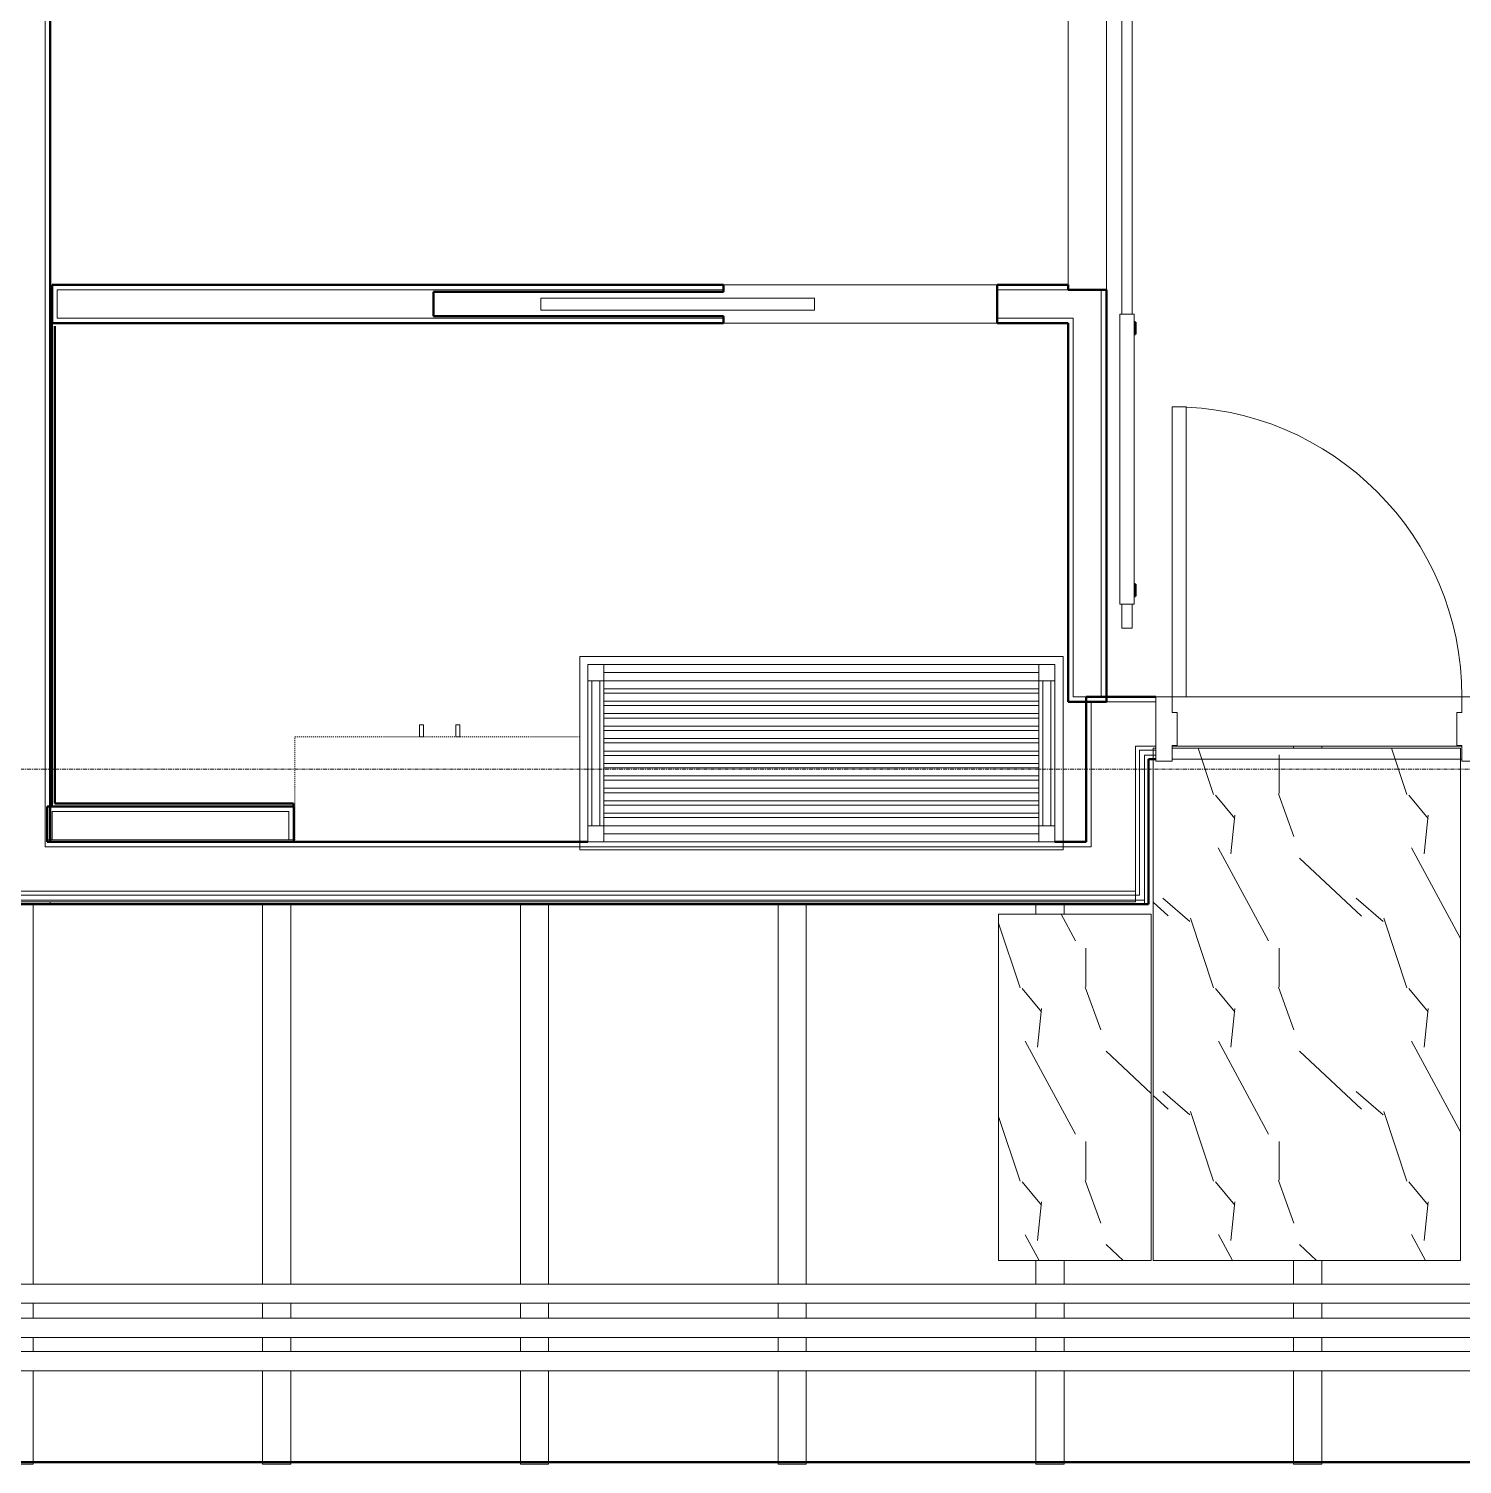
# Model space of a CAD drawing. Header units: inches. Extents: x -4235 to -464, y 9706 to 12338.
# Drawn here: x -3404.7 to -3226.7, y 10380.9 to 10559.1 of the extents above; entities that cross this region are included whole.
import ezdxf

# ---------------------------------------------------------------- set-up
doc = ezdxf.new("R2010")
doc.units = ezdxf.units.IN
doc.header["$MEASUREMENT"] = 0
doc.linetypes.add('Dash', pattern=[0.25, 0.125, -0.125])
doc.linetypes.add('Grid Line 1_2_', pattern=[0.875, 0.5, -0.125, 0.125, -0.125])
for name, color, linetype, lineweight in [('0-1', 7, 'Continuous', 5), ('0-2', 10, 'Continuous', 9), ('A-CLNG-1', 254, 'Continuous', 9), ('A-CLNG-2', 10, 'Continuous', 9), ('A-CLNG-PATT-1', 253, 'Continuous', 13), ('A-DOOR-1', 10, 'Continuous', 9), ('A-DOOR-2', 50, 'Continuous', 20), ('A-DOOR-3', 7, 'Continuous', 50), ('A-DOOR-FRAM-3', 50, 'Continuous', 20), ('A-FLOR-3', 192, 'Continuous', 9), ('A-WALL-1', 7, 'Continuous', 50), ('A-WALL-2', 250, 'Continuous', 13), ('A-WALL-3', 10, 'Continuous', 9), ('A-WALL-4', 254, 'Continuous', 9), ('I-WALL-1', 7, 'Continuous', 50), ('I-WALL-2', 10, 'Continuous', 9), ('I-WALL-3', 254, 'Continuous', 9), ('P-PIPE-1', 10, 'Continuous', 9), ('Q-CASE-1', 254, 'Continuous', 9), ('Q-CASE-2', 10, 'Continuous', 9), ('Q-CASE-3', 254, 'Dash', 9), ('Q-CASE-4', 10, 'Dash', 9), ('S-BEAM', 12, 'Continuous', 9), ('S-GRID-1', 1, 'Grid Line 1_2_', 9)]:
    doc.layers.add(name, color=color, linetype=linetype, lineweight=lineweight)

# ---------------------------------------------------------------- blocks, each defined once
blk = doc.blocks.new('BARN - FLUSH - 3-0 x 7-0 BARN DOOR-2961666-BACKGROUND - RCP - 1ST FLOOR')
at = {"layer": 'A-DOOR-1'}
for p, q in [((-57, -4.32), (-60, -4.32)), ((-60, -4.32), (-60, -4.95)), ((-60, -4.95), (-60, -5.57)), ((-57, -5.82), (-57, -4.07)), ((-57, -4.07), (-21, -4.07)), ((-21, -4.07), (-21, -5.82)), ((21, -4.32), (-21, -4.32)), ((21, -4.95), (21, -4.32)), ((21, -5.57), (21, -4.95)), ((-60, -5.57), (-57, -5.57)), ((-21, -5.82), (-57, -5.82)), ((-21, -5.57), (21, -5.57))]:
    blk.add_line(p, q, dxfattribs=at)
at = {"layer": 'A-DOOR-3'}
for p, q in [((-56, -6), (-56, -5.82)), ((-54.5, -6), (-56, -6)), ((-54.5, -5.82), (-54.5, -6)), ((-23.5, -6), (-23.5, -5.82)), ((-22, -6), (-23.5, -6)), ((-22, -5.82), (-22, -6))]:
    blk.add_line(p, q, dxfattribs=at)
blk = doc.blocks.new('POCKET - FLUSH - 2-10 x 6-8-2882530-BACKGROUND - RCP - 1ST FLOOR')
at = {"layer": 'A-DOOR-2'}
for p, q in [((-39.67, -0.75), (-39.67, 0.75)), ((-39.67, 0.75), (-5.67, 0.75)), ((-5.67, 0.75), (-5.67, -0.75)), ((-5.67, -0.75), (-39.67, -0.75))]:
    blk.add_line(p, q, dxfattribs=at)
blk = doc.blocks.new('Bath Vanity - Bath Vanity 60_-3150019-BACKGROUND - RCP - 1ST FLOOR')
at = {"layer": 'Q-CASE-1'}
for p, q in [((-29.26, 0), (-29.26, 1)), ((30.74, 1), (30.74, 0)), ((30.74, 0), (-29.26, 0))]:
    blk.add_line(p, q, dxfattribs=at)
at = {"layer": 'Q-CASE-2'}
for p, q in [((-29.26, 1), (-29.26, 24)), ((-29.26, 24), (30.74, 24)), ((30.74, 24), (30.74, 1)), ((-28.26, 21), (-28.26, 23)), ((-28.26, 23), (-26.26, 23)), ((-26.26, 23), (27.74, 23)), ((-26.26, 23), (-26.26, 21)), ((-26.26, 22), (27.74, 22)), ((27.74, 21), (27.74, 23)), ((27.74, 23), (29.74, 23)), ((29.74, 23), (29.74, 21)), ((-28.26, 21), (-28.26, 3)), ((-26.26, 21), (-28.26, 21)), ((-27.76, 21), (-27.76, 3)), ((-26.76, 21), (-26.76, 3)), ((27.74, 21), (-26.26, 21)), ((-26.26, 21), (-26.26, 3)), ((-26.26, 20), (27.74, 20)), ((27.74, 21), (27.74, 3)), ((29.74, 21), (27.74, 21)), ((28.24, 21), (28.24, 3)), ((29.24, 21), (29.24, 3)), ((29.74, 21), (29.74, 3)), ((27.74, 19.45), (-26.26, 19.45)), ((-26.26, 18.45), (27.74, 18.45)), ((27.74, 17.91), (-26.26, 17.91)), ((-26.26, 16.91), (27.74, 16.91)), ((27.74, 16.36), (-26.26, 16.36)), ((-26.26, 15.36), (27.74, 15.36)), ((27.74, 14.82), (-26.26, 14.82)), ((-26.26, 13.82), (27.74, 13.82)), ((27.74, 13.27), (-26.26, 13.27)), ((-26.26, 12.27), (27.74, 12.27)), ((27.74, 11.73), (-26.26, 11.73)), ((-26.26, 10.73), (27.74, 10.73)), ((27.74, 10.18), (-26.26, 10.18)), ((-26.26, 9.18), (27.74, 9.18)), ((27.74, 8.64), (-26.26, 8.64)), ((-26.26, 7.64), (27.74, 7.64)), ((27.74, 7.09), (-26.26, 7.09)), ((-26.26, 6.09), (27.74, 6.09)), ((27.74, 5.55), (-26.26, 5.55)), ((-26.26, 4.55), (27.74, 4.55)), ((27.74, 4), (-26.26, 4)), ((-28.26, 1), (-28.26, 3)), ((-28.26, 3), (-26.26, 3)), ((-26.26, 3), (27.74, 3)), ((-26.26, 3), (-26.26, 1)), ((-26.26, 2), (27.74, 2)), ((27.74, 1), (27.74, 3)), ((27.74, 3), (29.74, 3)), ((29.74, 3), (29.74, 1)), ((-26.26, 1), (-28.26, 1)), ((-26.26, 1), (27.74, 1)), ((29.74, 1), (27.74, 1))]:
    blk.add_line(p, q, dxfattribs=at)
blk = doc.blocks.new('300 Series Wall Hung Cabinet_326 - 36_-V87-BACKGROUND - RCP - 1ST FLOOR')
at = {"layer": 'Q-CASE-2'}
for p, q in [((-2.01, 14.69), (-2.5, 14.69)), ((-2.5, 14.69), (-2.5, 13.19)), ((-2.01, 13.19), (-2.01, 14.69)), ((2.49, 14.69), (2, 14.69)), ((2, 14.69), (2, 13.19)), ((2.49, 13.19), (2.49, 14.69)), ((-2.5, 13.19), (-2.01, 13.19)), ((2, 13.19), (2.49, 13.19))]:
    blk.add_line(p, q, dxfattribs=at)
at = {"layer": 'Q-CASE-3'}
blk.add_line((17.37, 0.19), (-18, 0.19), dxfattribs=at)
at = {"layer": 'Q-CASE-4'}
for p, q in [((-18, 0.19), (-18, 13.19)), ((-18, 13.19), (17.37, 13.19))]:
    blk.add_line(p, q, dxfattribs=at)
blk = doc.blocks.new('CTR - 1st Phase - Unit Layouts_rvt-1-BACKGROUND - RCP - 1ST FLOOR')
at = {"layer": 'A-WALL-1'}
for p, q in [((-3401.8, 10527.29), (-3318.47, 10527.29)), ((-3401.8, 10526.66), (-3401.8, 10527.29)), ((-3401.8, 10523.16), (-3401.8, 10526.66)), ((-3318.47, 10526.41), (-3354.47, 10526.41)), ((-3354.47, 10526.41), (-3354.47, 10523.41)), ((-3318.47, 10527.29), (-3318.47, 10526.41)), ((-3284.47, 10527.29), (-3275.67, 10527.29)), ((-3284.47, 10522.54), (-3284.47, 10527.29)), ((-3275.67, 10527.29), (-3275.67, 10526.66)), ((-3275.67, 10526.66), (-3270.92, 10526.66)), ((-3270.92, 10526.66), (-3270.92, 10475.54)), ((-3401.8, 10522.54), (-3401.8, 10523.16)), ((-3354.47, 10523.41), (-3318.47, 10523.41)), ((-3318.47, 10523.41), (-3318.47, 10522.54)), ((-3401.83, 10462.54), (-3401.83, 10522.54)), ((-3401.83, 10522.54), (-3401.46, 10522.54)), ((-3318.47, 10522.54), (-3401.8, 10522.54)), ((-3401.46, 10522.16), (-3401.46, 10462.91)), ((-3275.67, 10522.54), (-3284.47, 10522.54)), ((-3275.67, 10475.54), (-3275.67, 10522.54)), ((-3275.05, 10475.54), (-3275.67, 10475.54)), ((-3271.55, 10475.54), (-3275.05, 10475.54)), ((-3270.92, 10475.54), (-3271.55, 10475.54)), ((-3402.43, 10462.54), (-3371.8, 10462.54)), ((-3402.43, 10461.91), (-3402.43, 10462.54)), ((-3401.46, 10462.54), (-3401.83, 10462.54)), ((-3401.46, 10462.91), (-3371.83, 10462.91)), ((-3371.83, 10462.54), (-3401.46, 10462.54)), ((-3371.83, 10462.91), (-3371.83, 10462.54)), ((-3371.8, 10462.54), (-3371.8, 10461.91)), ((-3402.43, 10458.41), (-3402.43, 10461.91)), ((-3371.8, 10461.91), (-3371.8, 10458.41)), ((-3402.43, 10458.16), (-3402.43, 10458.41)), ((-3371.8, 10458.16), (-3402.43, 10458.16)), ((-3371.8, 10458.41), (-3371.8, 10458.16))]:
    blk.add_line(p, q, dxfattribs=at)
at = {"layer": 'A-WALL-2'}
for p, q in [((-3318.47, 10526.66), (-3401.18, 10526.66)), ((-3401.18, 10523.16), (-3401.18, 10526.66)), ((-3275.67, 10526.66), (-3284.47, 10526.66)), ((-3271.55, 10476.16), (-3271.55, 10526.66)), ((-3318.47, 10523.16), (-3401.18, 10523.16)), ((-3275.67, 10523.16), (-3284.47, 10523.16)), ((-3275.05, 10523.16), (-3275.67, 10523.16)), ((-3275.05, 10476.16), (-3275.05, 10523.16)), ((-3271.55, 10476.16), (-3275.05, 10476.16)), ((-3372.43, 10461.91), (-3401.8, 10461.91)), ((-3401.8, 10458.41), (-3401.8, 10461.91)), ((-3372.43, 10461.91), (-3372.43, 10458.41)), ((-3402.43, 10458.41), (-3401.8, 10458.41)), ((-3401.8, 10458.41), (-3402.43, 10458.41)), ((-3372.43, 10458.41), (-3401.8, 10458.41)), ((-3372.43, 10458.41), (-3371.8, 10458.41)), ((-3371.8, 10458.41), (-3372.43, 10458.41))]:
    blk.add_line(p, q, dxfattribs=at)
at = {"layer": 'A-WALL-3'}
for p, q in [((-3275.67, 10562.66), (-3275.67, 10527.29)), ((-3270.92, 10526.66), (-3270.92, 10562.66)), ((-3284.47, 10527.29), (-3318.47, 10527.29)), ((-3318.47, 10522.54), (-3284.47, 10522.54)), ((-3402.43, 10462.54), (-3402.06, 10462.54)), ((-3402.43, 10458.16), (-3402.43, 10462.54)), ((-3401.83, 10462.54), (-3371.83, 10462.54)), ((-3371.8, 10458.16), (-3402.43, 10458.16))]:
    blk.add_line(p, q, dxfattribs=at)
at = {"layer": 'A-WALL-4'}
for p, q in [((-3354.47, 10523.41), (-3354.47, 10526.41)), ((-3354.47, 10526.41), (-3318.47, 10526.41)), ((-3318.47, 10526.41), (-3318.47, 10527.29)), ((-3284.47, 10527.29), (-3284.47, 10522.54)), ((-3275.67, 10527.29), (-3275.67, 10526.66)), ((-3270.92, 10526.66), (-3275.67, 10526.66)), ((-3318.47, 10523.41), (-3354.47, 10523.41)), ((-3318.47, 10522.54), (-3318.47, 10523.41)), ((-3402.06, 10462.54), (-3401.83, 10462.54)), ((-3371.8, 10458.16), (-3371.8, 10462.54))]:
    blk.add_line(p, q, dxfattribs=at)
at = {"layer": '0-2', "rotation": 89.99999999999763}
blk.add_blockref('BARN - FLUSH - 3-0 x 7-0 BARN DOOR-2961666-BACKGROUND - RCP - 1ST FLOOR', (-3273.3, 10544.66), dxfattribs=at)
at = {"layer": '0-2'}
for name, p in [('POCKET - FLUSH - 2-10 x 6-8-2882530-BACKGROUND - RCP - 1ST FLOOR', (-3301.47, 10524.91)), ('Bath Vanity - Bath Vanity 60_-3150019-BACKGROUND - RCP - 1ST FLOOR', (-3307.04, 10457.16)), ('300 Series Wall Hung Cabinet_326 - 36_-V87-BACKGROUND - RCP - 1ST FLOOR', (-3353.68, 10457.98))]:
    blk.add_blockref(name, p, dxfattribs=at)
blk = doc.blocks.new('HOLLOW METAL - UNIT DOOR-2191980-BACKGROUND - RCP - 1ST FLOOR')
at = {"layer": 'A-DOOR-1'}
blk.add_arc((18, -4.125), 36, 180, 270, dxfattribs=at)
at = {"layer": 'A-DOOR-2'}
for p, q in [((16.25, -4.125), (18, -4.125)), ((16.25, -40.125), (16.25, -4.125)), ((18, -4.125), (18, -40.125)), ((18, -40.125), (16.25, -40.125))]:
    blk.add_line(p, q, dxfattribs=at)
at = {"layer": 'A-DOOR-FRAM-3'}
for p, q in [((-20, 3.875), (-18, 3.875)), ((-20, -4.125), (-20, 3.875)), ((-18, 3.875), (-18, 1.9375)), ((18, 3.875), (20, 3.875)), ((18, 1.9375), (18, 3.875)), ((20, 3.875), (20, -4.125)), ((-18, 1.9375), (-17.375, 1.9375)), ((-17.375, 1.9375), (-17.375, -2.1875)), ((17.375, 1.9375), (18, 1.9375)), ((17.375, -2.1875), (17.375, 1.9375)), ((-18, -2.1875), (-18, -4.125)), ((-17.375, -2.1875), (-18, -2.1875)), ((18, -2.1875), (17.375, -2.1875)), ((18, -4.125), (18, -2.1875)), ((-18, -4.125), (-20, -4.125)), ((20, -4.125), (18, -4.125))]:
    blk.add_line(p, q, dxfattribs=at)
blk = doc.blocks.new('CTR - 1st Phase - Common Walls_rvt-1-BACKGROUND - RCP - 1ST FLOOR')
at = {"layer": 'A-CLNG-PATT-1'}
h = blk.add_hatch(dxfattribs=at)
h.set_pattern_fill('FP_4', color=256, style=0, pattern_type=2)
h.set_pattern_definition([(108.435, (6.24, 0), (-23.9995167, 47.999875), [9.107, -66.787]), (139.399, (3.36, 8.64), (-144.0005735, 119.9994401), [4.425, -216.844]), (136.848, (24, 11.52), (-360.00235884, 335.99803914), [10.527, -515.834]), (109.983, (16.32, 18.72), (-71.99926767, 192.0004429), [5.618, -275.295]), (90, (14.4, 0), (-24, 24), [4.8, -19.2]), (118.443, (14.4, 4.8), (168.00080613, -311.999948405), [13.101, -641.971]), (84.289, (8.16, 16.32), (-24.00143285, -215.9997167), [4.824, -236.373]), (129.806, (8.64, 21.12), (96.0006462, -119.9991583), [3.749, -183.697])])
h.paths.add_polyline_path([(-3284.29, 10406.19), (-3265.34, 10406.19), (-3265.34, 10449.16), (-3284.29, 10449.16), (-3284.29, 10412.4)], flags=0)
h.paths.add_polyline_path([(-3220.01, 10406.19), (-3207.74, 10406.19), (-3207.74, 10469.8), (-3224.77, 10469.8), (-3224.77, 10468.16), (-3226.69, 10468.16), (-3226.69, 10406.19)], flags=0)
h.paths.add_polyline_path([(-3226.94, 10406.19), (-3226.94, 10469.8), (-3262.77, 10469.8), (-3262.77, 10468.16), (-3264.77, 10468.16), (-3264.77, 10469.8), (-3265.09, 10469.8), (-3265.09, 10406.19), (-3234.02, 10406.19)], flags=0)
at = {"layer": 'A-CLNG-1'}
for p, q in [((-3265.09, 10468.41), (-3265.09, 10469.8)), ((-3265.09, 10469.8), (-3264.77, 10469.8)), ((-3262.77, 10469.8), (-3226.94, 10469.8)), ((-3226.94, 10469.8), (-3226.94, 10468.41))]:
    blk.add_line(p, q, dxfattribs=at)
at = {"layer": 'A-CLNG-2'}
for p, q in [((-3265.09, 10406.19), (-3265.09, 10468.41)), ((-3226.94, 10468.41), (-3226.94, 10406.19)), ((-3284.29, 10406.19), (-3284.29, 10449.16)), ((-3284.29, 10449.16), (-3265.34, 10449.16)), ((-3265.34, 10449.16), (-3265.34, 10406.19)), ((-3265.34, 10406.19), (-3284.29, 10406.19)), ((-3226.94, 10406.19), (-3265.09, 10406.19))]:
    blk.add_line(p, q, dxfattribs=at)
at = {"layer": 'A-WALL-2'}
for p, q in [((-3402.67, 10813.49), (-3402.67, 10457.54)), ((-3272.8, 10457.54), (-3272.8, 10475.54)), ((-3267.3, 10475.54), (-3272.8, 10475.54)), ((-3265.67, 10475.54), (-3267.3, 10475.54)), ((-3264.77, 10475.54), (-3265.67, 10475.54)), ((-3267.3, 10452.04), (-3267.3, 10470.04)), ((-3266.8, 10470.04), (-3267.3, 10470.04)), ((-3265.67, 10470.04), (-3266.8, 10470.04)), ((-3266.8, 10451.54), (-3266.8, 10469.54)), ((-3266.17, 10469.54), (-3266.8, 10469.54)), ((-3265.67, 10469.54), (-3266.17, 10469.54)), ((-3264.77, 10470.04), (-3265.67, 10470.04)), ((-3264.77, 10469.54), (-3265.67, 10469.54)), ((-3266.17, 10450.91), (-3266.17, 10468.91)), ((-3265.67, 10468.91), (-3266.17, 10468.91)), ((-3264.77, 10468.91), (-3265.67, 10468.91)), ((-3402.67, 10457.54), (-3402.05, 10457.54)), ((-3273.42, 10457.54), (-3402.05, 10457.54)), ((-3273.42, 10457.54), (-3272.8, 10457.54)), ((-3408.17, 10452.04), (-3402.67, 10452.04)), ((-3408.17, 10451.54), (-3402.05, 10451.54)), ((-3402.67, 10452.04), (-3402.05, 10452.04)), ((-3273.42, 10452.04), (-3402.05, 10452.04)), ((-3273.42, 10451.54), (-3402.05, 10451.54)), ((-3273.42, 10452.04), (-3272.8, 10452.04)), ((-3273.42, 10451.54), (-3267.3, 10451.54)), ((-3272.8, 10452.04), (-3267.3, 10452.04)), ((-3267.3, 10451.54), (-3266.8, 10451.54)), ((-3408.67, 10450.91), (-3402.05, 10450.91)), ((-3273.42, 10450.91), (-3402.05, 10450.91)), ((-3273.42, 10450.91), (-3266.8, 10450.91)), ((-3266.8, 10450.91), (-3266.17, 10450.91)), ((-3266.17, 10450.41), (-3266.17, 10450.91)), ((-3266.17, 10450.41), (-3266.17, 10450.91))]:
    blk.add_line(p, q, dxfattribs=at)
at = {"layer": 'I-WALL-1'}
for p, q in [((-3402.05, 10813.49), (-3402.05, 10458.16)), ((-3273.42, 10458.16), (-3273.42, 10476.16)), ((-3273.42, 10476.16), (-3272.8, 10476.16)), ((-3272.8, 10476.16), (-3265.67, 10476.16)), ((-3265.67, 10476.16), (-3264.77, 10476.16)), ((-3265.67, 10468.41), (-3265.67, 10450.41)), ((-3264.77, 10468.41), (-3265.67, 10468.41)), ((-3402.05, 10458.16), (-3335.3, 10458.16)), ((-3277.3, 10458.16), (-3273.42, 10458.16)), ((-3402.05, 10450.41), (-3409.3, 10450.41)), ((-3273.42, 10450.41), (-3402.05, 10450.41)), ((-3266.17, 10450.41), (-3273.42, 10450.41)), ((-3265.67, 10450.41), (-3266.17, 10450.41)), ((-3410.55, 10381.16), (-3208.5, 10381.16))]:
    blk.add_line(p, q, dxfattribs=at)
at = {"layer": 'I-WALL-2'}
for p, q in [((-3226.77, 10476.16), (-3261.02, 10476.16)), ((-3262.77, 10468.41), (-3226.77, 10468.41)), ((-3402.05, 10450.69), (-3402.05, 10450.41)), ((-3402.05, 10450.69), (-3402.05, 10450.41)), ((-3273.42, 10450.41), (-3284.29, 10450.41)), ((-3273.42, 10450.41), (-3266.05, 10450.41))]:
    blk.add_line(p, q, dxfattribs=at)
at = {"layer": 'I-WALL-3'}
for p, q in [((-3265.67, 10468.41), (-3265.67, 10450.41)), ((-3265.09, 10468.41), (-3265.67, 10468.41)), ((-3226.77, 10468.41), (-3226.94, 10468.41)), ((-3409.8, 10450.41), (-3402.05, 10450.41)), ((-3284.29, 10450.41), (-3402.05, 10450.41)), ((-3266.05, 10450.41), (-3265.67, 10450.41)), ((-3410.55, 10381.16), (-3208.5, 10381.16))]:
    blk.add_line(p, q, dxfattribs=at)
at = {"layer": 'P-PIPE-1'}
for p, q in [((-3435.32, 10403.25), (-2798.23, 10403.25)), ((-2798.23, 10400.87), (-3435.32, 10400.87)), ((-3435.32, 10399.01), (-2798.23, 10399.01)), ((-2798.23, 10396.63), (-3435.32, 10396.63)), ((-3435.32, 10394.88), (-2798.23, 10394.88)), ((-2798.23, 10392.5), (-3435.32, 10392.5))]:
    blk.add_line(p, q, dxfattribs=at)
at = {"layer": '0-2', "rotation": 180}
blk.add_blockref('HOLLOW METAL - UNIT DOOR-2191980-BACKGROUND - RCP - 1ST FLOOR', (-3244.77, 10472.04), dxfattribs=at)
blk = doc.blocks.new('Dimension Lumber - LVL - 3_5X5_5-V206-BACKGROUND - RCP - 1ST FLOOR')
at = {"layer": 'S-BEAM'}
for p, q in [((-43.78, 1.75), (-43.53, 1.75)), ((20.07, 1.75), (23.02, 1.75)), ((25.39, 1.75), (27.26, 1.75)), ((29.63, 1.75), (31.39, 1.75)), ((33.76, 1.75), (45.1, 1.75)), ((45.1, 1.75), (45.37, 1.75)), ((45.37, -1.75), (45.37, 1.75)), ((-43.78, -1.75), (-43.53, -1.75)), ((20.07, -1.75), (23.02, -1.75)), ((25.39, -1.75), (27.26, -1.75)), ((29.63, -1.75), (31.39, -1.75)), ((33.76, -1.75), (45.1, -1.75)), ((45.1, -1.75), (45.37, -1.75))]:
    blk.add_line(p, q, dxfattribs=at)
blk = doc.blocks.new('Dimension Lumber - LVL - 3_5X5_5-V211-BACKGROUND - RCP - 1ST FLOOR')
at = {"layer": 'S-BEAM'}
for p, q in [((-34.76, 1.75), (-34.76, -1.75)), ((-34.76, 1.75), (-34.51, 1.75)), ((-34.51, 1.75), (-33.51, 1.75)), ((9.46, 1.75), (12.4, 1.75)), ((14.77, 1.75), (16.65, 1.75)), ((19.01, 1.75), (20.77, 1.75)), ((23.14, 1.75), (34.49, 1.75)), ((34.49, 1.75), (34.76, 1.75)), ((34.76, -1.75), (34.76, 1.75)), ((-34.76, -1.75), (-34.51, -1.75)), ((-34.51, -1.75), (-33.51, -1.75)), ((9.46, -1.75), (12.4, -1.75)), ((14.77, -1.75), (16.65, -1.75)), ((19.01, -1.75), (20.77, -1.75)), ((23.14, -1.75), (34.49, -1.75)), ((34.49, -1.75), (34.76, -1.75))]:
    blk.add_line(p, q, dxfattribs=at)
blk = doc.blocks.new('Dimension Lumber - LVL - 3_5X5_5-V212-BACKGROUND - RCP - 1ST FLOOR')
at = {"layer": 'S-BEAM'}
for p, q in [((-34.76, 1.75), (-34.76, -1.75)), ((-34.76, 1.75), (12.4, 1.75)), ((14.77, 1.75), (16.65, 1.75)), ((19.01, 1.75), (20.77, 1.75)), ((23.14, 1.75), (34.49, 1.75)), ((34.49, 1.75), (34.74, 1.75)), ((34.76, -1.75), (34.76, 1.75)), ((-34.76, -1.75), (12.4, -1.75)), ((14.77, -1.75), (16.65, -1.75)), ((19.02, -1.75), (20.77, -1.75)), ((23.14, -1.75), (34.49, -1.75)), ((34.49, -1.75), (34.73, -1.75))]:
    blk.add_line(p, q, dxfattribs=at)
blk = doc.blocks.new('Dimension Lumber - LVL - 3_5X5_5-V213-BACKGROUND - RCP - 1ST FLOOR')
at = {"layer": 'S-BEAM'}
for p, q in [((-34.76, 1.75), (-34.76, -1.75)), ((-34.76, 1.75), (12.4, 1.75)), ((14.77, 1.75), (16.65, 1.75)), ((19.02, 1.75), (20.77, 1.75)), ((23.14, 1.75), (34.49, 1.75)), ((34.49, 1.75), (34.76, 1.75)), ((34.76, -1.75), (34.76, 1.75)), ((-34.76, -1.75), (12.4, -1.75)), ((14.77, -1.75), (16.65, -1.75)), ((19.02, -1.75), (20.77, -1.75)), ((23.14, -1.75), (34.49, -1.75)), ((34.49, -1.75), (34.76, -1.75))]:
    blk.add_line(p, q, dxfattribs=at)
blk = doc.blocks.new('Dimension Lumber - LVL - 3_5X5_5-V214-BACKGROUND - RCP - 1ST FLOOR')
at = {"layer": 'S-BEAM'}
for p, q in [((-34.76, 1.75), (-34.76, -1.75)), ((-34.76, 1.75), (12.4, 1.75)), ((14.78, 1.75), (16.65, 1.75)), ((19.02, 1.75), (20.77, 1.75)), ((23.15, 1.75), (34.49, 1.75)), ((34.49, 1.75), (34.76, 1.75)), ((34.76, -1.75), (34.76, 1.75)), ((-34.76, -1.75), (12.4, -1.75)), ((14.78, -1.75), (16.65, -1.75)), ((19.02, -1.75), (20.77, -1.75)), ((23.15, -1.75), (34.49, -1.75)), ((34.49, -1.75), (34.76, -1.75))]:
    blk.add_line(p, q, dxfattribs=at)
blk = doc.blocks.new('Dimension Lumber - LVL - 3_5X5_5-V231-BACKGROUND - RCP - 1ST FLOOR')
at = {"layer": 'S-BEAM'}
for p, q in [((-34.76, 1.75), (-34.76, -1.75)), ((-34.76, 1.75), (12.4, 1.75)), ((14.78, 1.75), (16.65, 1.75)), ((19.02, 1.75), (20.77, 1.75)), ((23.15, 1.75), (34.49, 1.75)), ((34.5, 1.75), (34.76, 1.75)), ((34.76, -1.75), (34.76, 1.75)), ((-34.76, -1.75), (12.4, -1.75)), ((14.78, -1.75), (16.65, -1.75)), ((19.02, -1.75), (20.77, -1.75)), ((23.15, -1.75), (34.49, -1.75)), ((34.49, -1.75), (34.76, -1.75))]:
    blk.add_line(p, q, dxfattribs=at)

msp = doc.modelspace()

# ---------------------------------------------------------------- linework, layer by layer
at = {"layer": 'A-FLOR-3'}
for p, q in [((-3264.77, 10470.04), (-3267.3, 10470.04)), ((-3267.3, 10470.04), (-3267.3, 10450.91)), ((-3226.77, 10470.04), (-3262.77, 10470.04)), ((-3267.3, 10450.69), (-3407.67, 10450.69)), ((-3267.3, 10450.88), (-3267.3, 10450.69))]:
    msp.add_line(p, q, dxfattribs=at)
at = {"layer": 'S-GRID-1'}
msp.add_line((-464.45, 10467.19), (-4185.7, 10467.19), dxfattribs=at)

# ---------------------------------------------------------------- block references
at = {"layer": '0-1'}
for name in ['CTR - 1st Phase - Unit Layouts_rvt-1-BACKGROUND - RCP - 1ST FLOOR', 'CTR - 1st Phase - Common Walls_rvt-1-BACKGROUND - RCP - 1ST FLOOR']:
    msp.add_blockref(name, (0, 0), dxfattribs=at)
at = {"layer": 'S-BEAM', "rotation": 270}
for name, p in [('Dimension Lumber - LVL - 3_5X5_5-V206-BACKGROUND - RCP - 1ST FLOOR', (-3245.92, 10426.26)), ('Dimension Lumber - LVL - 3_5X5_5-V231-BACKGROUND - RCP - 1ST FLOOR', (-3405.92, 10415.65)), ('Dimension Lumber - LVL - 3_5X5_5-V214-BACKGROUND - RCP - 1ST FLOOR', (-3373.92, 10415.65)), ('Dimension Lumber - LVL - 3_5X5_5-V213-BACKGROUND - RCP - 1ST FLOOR', (-3341.92, 10415.65)), ('Dimension Lumber - LVL - 3_5X5_5-V212-BACKGROUND - RCP - 1ST FLOOR', (-3309.92, 10415.65)), ('Dimension Lumber - LVL - 3_5X5_5-V211-BACKGROUND - RCP - 1ST FLOOR', (-3277.92, 10415.65))]:
    msp.add_blockref(name, p, dxfattribs=at)

doc.saveas('drawing.dxf')
